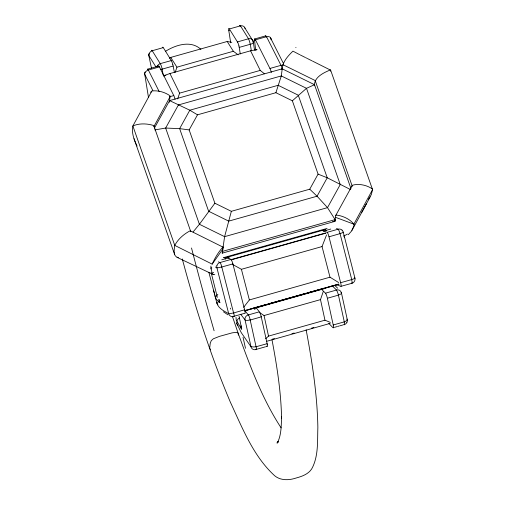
<?xml version="1.0" encoding="UTF-8"?>
<svg xmlns="http://www.w3.org/2000/svg" width="505" height="505" viewBox="0 0 505 505"><rect width="100%" height="100%" fill="white"/><g stroke="black" fill="none" stroke-linecap="round" stroke-linejoin="round"><path stroke-width="0.76" d="M281.569 416.36L281.563 418.38C281.096 391.975 276.917 365.797 272.018 339.897M281.537 417.199C281.253 425.803 281.38 434.994 277.415 442.872L278.141 441.484L276.923 443.043L278.097 442.374M238.341 335.131L238.221 333.439L232.42 316.433M211.69 267.353L211.576 270.554L212.081 273.129M219.271 300.469L219.423 299.717M335.598 220.01L334.84 221.386L222.219 253.15L224.605 236.662L231.347 211.317L309.754 189.198L318.081 174.118L292.357 100.798L275.9 92.705L197.493 114.818L189.16 129.905L214.884 203.225L231.347 211.317M169.491 101.372L170.116 95.874C165.11 92.188 158.059 90.193 151.879 90.995L132.872 125.972C131.464 132.405 133.774 139.001 136.464 144.79M282.15 69.349C282.453 61.938 287.882 56.03 292.938 51.138L299.692 54.673M314.363 85.762C314.104 77.069 323.743 72.638 330.541 69.873L372.557 189.615L371.301 194.677L368.492 199.14M330.516 71.192L330.661 70.182L312.551 61.111M153.791 126.761L170.248 96.417M169.333 102.25L169.421 101.701M169.491 101.259L169.592 100.596L282.213 68.825L314.514 84.707L350.937 188.529M190.795 231.7L153.779 125.568C147.34 123.466 139.033 123.113 132.872 125.972L174.774 245.405C174.055 249.577 172.83 256.78 178.423 257.632M223.147 247.204L190.183 230.785C183.965 233.992 177.968 239.13 174.774 245.405L212.169 264.134C214.934 257.979 218.52 251.825 223.103 246.907L222.2 253.1L222.749 252.778M282.112 69.488L282.213 68.825L281.298 75.927L275.9 92.705M314.356 85.698L314.514 84.707L306.497 88.318L292.357 100.798M335.478 217.302L353.86 224.169L372.557 189.615L372.355 188.946C366.908 185.095 358.821 183.34 352.389 185.253L335.768 215.439L334.821 221.335L332.644 221.638M334.84 221.386L335.118 219.618L327.505 207.637L317.058 196.211L309.754 189.198M351.991 186.579L352.111 185.84L315.164 80.529L282.869 64.646M241.289 325.965L241.194 326.584A8.168 7.152 -6.4 0 0 241.264 328.351L241.283 328.401M353.229 227.427L351.543 231.069L348.261 234.718M216.986 265.396L217.137 265.005A4.248 4.166 -65.3 0 1 219.902 262.568L230.981 259.45L227.667 257.746M175.235 72.272L176.92 67.184L170.753 57.412L169.427 58.264M177.646 98.898L179.61 93.147L169.939 73.547L163.405 75.763M330.352 322.411L324.967 320.189L320.492 299.623L323.232 291.606M338.647 282.541L329.992 277.188L322.045 246.56L326.552 234.92M157.188 66.168L157.377 65.814M346.91 322.304L347.055 321.982A4.242 3.92 -41.2 0 0 347.276 319.564L341.405 292.774M361.643 212.536L366.377 203.824M351.966 230.381L370.209 196.798M154.391 128.131L169.592 100.596L189.811 110.216L197.493 114.818M212.169 264.134L222.857 249.066M335.768 215.439L336.046 215.048C342.491 215.641 349.902 219.006 353.86 224.169M149.025 54.06L148.887 54.256A4.242 2.045 -10.8 0 0 148.811 55.531L151.557 68.579M243.656 307.299L249.363 299.932L329.992 277.188M214.884 203.225L199.406 224.27L193.074 231.991M216.702 295.45L216.235 296.056A8.023 4.558 -13.6 0 0 215.679 297.975L215.673 298.12M265.687 338.71L268.527 336.109L324.967 320.189M165.552 51.276C175.727 44.901 190.972 40.021 200.902 49.37M344.637 237.173L344.24 237.388M239.616 318.043C236.971 318.32 236.491 324.728 236.005 317.355M265.769 35.83L254.665 38.973M148.937 55.499A4.248 3.529 -41.7 0 1 152.213 50.734L163.279 47.609L171.53 60.903M253.182 41.296L245.127 28.368A4.248 3.668 -21.2 0 0 240.443 25.85L229.371 28.968L237.634 42.256M230.69 42.799L228.822 30.754L229.516 30.559M170.753 57.412L227.193 41.492L231.808 42.338M152.213 50.734L160.243 63.636L171.334 60.556M237.451 41.921L248.498 38.771A4.248 0.638 74.9 0 1 250.158 43.992M158.665 66.054L147.624 69.16M175.071 99.245A4.248 0.688 74.3 0 0 174.042 96.095L159.447 66.912L148.369 70.037A4.248 3.118 -26.5 0 0 144.752 74.349L148.495 97.534M254.842 38.986A4.248 0.72 74.2 0 1 255.24 39.466L255.442 39.819L266.526 36.707L281.026 65.366A4.248 0.625 75.4 0 1 282.15 68.888M255.606 49.553L254.57 40.495L255.265 40.305M172.843 64.646L173.146 66.016L162.067 69.166A4.248 2.171 -16.6 0 1 160.319 69.627M240.266 53.921L239.225 47.401L250.31 44.276A4.248 2.026 -3.8 0 0 252.992 41.347M176.92 67.184L233.361 51.264L238.19 54.862M169.939 73.547L250.568 50.803L256.963 49.578M163.658 76.028L165.93 75.384M255.353 50.165L256.868 49.736M179.61 93.147L260.239 70.403L264.405 73.774M169.661 96.745L173.815 95.571M255.448 39.832L269.929 68.459L281.007 65.334M222.497 251.383L335.118 219.618M223.317 257.702L327.088 228.43M225.116 257.847L325.656 229.485M221.745 259.816L229.314 257.676M323.206 231.195L330.781 229.055M342.043 230.122L341.721 229.857A4.248 4.135 -72.3 0 0 338.173 229.201L327.101 232.332L322.973 230.678M230.741 259.728L325.466 233.007M231.157 259.879L325.883 233.165M219.89 262.531A4.248 0.739 76 0 1 221.783 266.993L232.874 263.919L244.824 310.493A4.248 0.72 74.2 0 1 245.07 313.378M341.058 286.284A4.248 0.72 74.3 0 0 340.806 283.393L328.989 236.807L340.054 233.632A4.248 0.701 72.5 0 0 338.217 229.377M232.666 264.494L241.415 269.304L322.045 246.56M244.654 309.786L233.594 312.967L221.796 267.044M340.654 282.705L351.733 279.581M244.748 310.556L247.021 309.918M248.536 309.489L266.722 304.357M268.237 303.928L286.423 298.802M287.938 298.373L306.125 293.241M307.64 292.818L325.832 287.686M327.347 287.257L338.71 284.05M245.013 310.72L337.801 284.549M244.401 310.928L339.126 284.208M253.68 308.593L324.229 288.69L323.869 288.273L253.314 308.17L254.975 309.458M233.424 316.42L244.59 313.334M343.23 232.098L354.908 278.04A4.198 4.027 -75.5 0 1 354.983 278.261L354.99 278.438A4.248 4.166 -78.3 0 1 351.928 283.28L340.837 286.385L336.519 284.605M341.317 292.799A4.248 3.863 -53.9 0 0 336.532 290.04L325.454 293.171L321.376 289.087M259.513 312.5L264.052 315.543L320.492 299.623M267.145 343.678L256.067 346.752L250.19 320.025L261.249 316.881L267.271 344.309M333.237 325.031L327.366 298.253L338.432 295.135L344.29 321.868L333.224 324.986L333.363 325.668M272.157 339.24L274.436 338.596M291.884 333.672L294.156 333.035M311.604 328.111L313.883 327.467M266.451 341.367L330.175 323.396M255.606 349.176L255.877 349.51L265.586 346.771M266.28 346.575L266.975 346.38L266.716 346.07M333.71 327.556L333.016 327.751L328.799 323.389M334.405 327.36L337.176 326.577M337.87 326.381L339.253 325.99M339.947 325.794L342.725 325.012M343.413 324.816L344.107 324.62A4.248 0.619 74.7 0 0 344.29 324.797M214.795 274.676L212.921 274.329M154.801 129.924L165.646 128.049L179.635 128.642L189.16 129.905M224.068 257.443L224.498 257.613M318.081 174.118L327.234 177.785L350.754 189.672M336.513 228.481L338.18 229.207M224.914 257.79L225.363 259.103M213.337 274.581L177.04 257.354M214.884 295.564L216.778 302.804C218.204 308.296 224.087 311.149 228.702 313.649A4.198 4.141 -47.7 0 0 228.759 313.87L228.816 314.059A4.248 4.173 -77.2 0 0 233.771 316.61M351.385 283.015L351.922 283.255M354.497 277.857L354.914 278.072M219.896 262.575L218.362 261.811M300.279 54.963L304.951 57.305M305.538 57.595L306.705 58.182M307.293 58.473L311.964 60.815M215.395 267.038L216.923 267.801A4.248 0.467 -14.8 0 0 221.594 266.956M210.642 349.813L209.676 348.179L210.225 343.394L211.223 340.724L213.299 338.811L219.498 336.355L232.117 332.871L236.46 332.277L238.107 333.142C249.975 365.677 262.057 398.685 281.102 427.836M227.989 314.842L223.431 311.787M219.334 302.615L218.728 299.326M219.258 302.552L215.755 298.588L208.855 272.245M334.796 285.476L337.675 288.178M332.088 285.622L336.551 290.066M341.102 292.49L341.418 292.831A4.248 1.401 -12.5 0 1 341.393 293.676M346.834 319.065L347.282 319.564M248.302 314.956L244.691 310.379M255.89 349.567A4.248 3.996 -42.2 0 1 252.481 348.987L252.184 348.747A4.242 3.926 -39.5 0 1 250.979 346.727L241.245 332.637L236.662 323.162M255.764 307.242L259.374 311.812L248.29 314.937A4.248 4.002 -26.5 0 0 245.051 319.949L250.991 346.727M240.765 314.394L245.114 319.993A4.248 1.395 -12.2 0 0 246.301 320.511M325.643 293.424L325.895 293.859M227.193 41.492L233.361 51.264M240.443 25.843L248.485 38.746M270.895 38.651L270.819 38.532A4.248 2.923 -6 0 0 270.377 38.02M148.83 55.531L155.856 66.824M160.243 63.636L160.255 63.662A4.248 0.802 73.5 0 1 162.193 69.33M259.564 312.077L259.797 312.5M215.736 298.55L215.755 298.588A8.718 4.968 -10.4 0 1 215.786 298.114M159.447 66.912L159.252 66.546A4.248 0.72 74.3 0 0 158.835 66.041M148.35 69.999L159.151 91.525M283.33 63.239L270.964 38.771A4.198 2.664 -1.6 0 0 270.926 38.645M269.929 68.459L270.162 68.958A4.248 0.757 74.2 0 1 271.318 72.461M144.752 74.393L152.845 90.509M250.568 50.803L260.239 70.403M136.76 145.421L137.07 146.059M236.908 321.111L241.485 329.184L240.834 325.921M134.008 138.686L174.597 254.387M325.725 229.466L326.06 230.703M182.286 258.951C195.321 307.633 210.724 355.785 230.387 402.226C242.394 428.038 253.295 456.242 274.758 475.83C280.875 480.817 289.277 480.337 296.359 477.945C302.748 476.215 309.963 473.494 312.74 466.91C318.491 454.708 317.386 440.581 317.86 427.445C317.273 394.582 312.204 361.99 306.118 329.752M232.868 263.9L232.698 263.269A4.248 0.701 73.9 0 0 231.151 259.614M228.689 313.643L216.898 267.732M214.669 294.497L213.533 290.167M241.415 269.304L249.363 299.932M351.751 279.637L340.067 233.682M328.982 236.763L328.805 236.106A4.248 0.745 74.6 0 0 327.272 232.452M261.091 316.212L261.091 316.212A4.255 0.669 73.9 0 0 259.81 312.595M261.098 316.237L261.243 316.856M238.922 45.949L239.231 47.401M327.24 297.735L327.208 297.59A4.255 0.77 74.6 0 0 325.883 293.777M250.19 320.025L250.177 319.968A4.248 0.751 75.5 0 0 248.271 314.804M264.052 315.543L268.527 336.109M174.421 72.499L173.146 66.041M163.21 74.986L162.061 69.116M250.303 44.219L251.332 50.689M228.822 30.736L228.74 30.174A4.248 0.732 74.7 0 1 228.771 28.602M254.564 50.184L253.169 41.271A4.248 3.63 -31.9 0 0 252.115 39.384L251.812 39.175A4.248 3.554 -31.1 0 0 248.498 38.822M271.097 39.807L270.97 38.746A4.248 3.118 -26.5 0 0 266.533 36.745M254.57 40.463L254.526 40.002M150.837 92.453A126.212 47.034 23.3 0 1 151.241 91.279M210.718 268.95A126.559 17.486 -60.9 0 1 210.983 266.04M213.621 272.429A141.444 15.541 -68.6 0 1 211.993 273.363M295.892 47.388A126.212 19.701 -58.9 0 1 295.924 47.666M354.125 224.283A126.559 46.176 25.7 0 1 353.361 227.484M347.427 234.08A141.444 52.066 34 0 1 343.356 236.119M233.493 312.873A4.248 0.562 -14.4 0 1 228.721 313.649M233.733 313.043A4.248 0.833 74 0 1 234.004 316.509M217.889 304.761A4.286 4.255 -35.9 0 1 216.803 302.867M216.853 267.745A4.248 4.173 -54.5 0 1 216.942 265.384M216.967 302.564A4.248 0.669 -14.7 0 1 217.554 302.211M220.028 302.684A8.143 6.142 12.9 0 1 219.321 300.475M216.74 295.45A3.617 2.108 -14.2 0 1 217.857 294.466M214.101 330.75A193.914 13.212 74.9 0 1 191.521 247.999M211.122 272.612A174.294 18.805 74.7 0 1 217.339 297.426M341.001 293.847A4.248 1.269 -12.6 0 1 338.325 295.015M333.382 325.7A4.248 0.751 74 0 1 333.433 327.846M344.145 321.698A4.248 0.619 74.7 0 1 344.498 324.595M347.32 319.551A4.248 1.446 -18.3 0 1 344.29 321.862M346.922 322.373A4.248 3.983 -44.7 0 1 344.12 324.683M336.595 290.28A4.248 0.688 73 0 1 338.419 295.078M243.044 337.302A164.163 8.055 76.2 0 1 245.493 348.33M250.082 319.905A4.248 1.269 -12.7 0 1 246.863 320.385M267.252 344.277A4.248 0.688 74.5 0 1 267.353 346.474M256.054 349.649A4.248 0.821 73.8 0 1 255.877 349.51M256.212 346.916A4.248 0.821 73.8 0 1 256.313 349.612M256.06 346.746A4.248 1.3 -6.5 0 1 251.37 346.613M237.918 325.302A4.242 4.015 -41.8 0 1 236.706 323.149M236.668 322.859A4.305 1.256 -13.1 0 1 237.167 322.24M241.725 329.14A8.579 7.12 21.3 0 1 241.523 328.54M236.908 321.249A9.159 3.794 -1.8 0 1 236.921 321.111M230.419 308.132A144.222 7.405 75.8 0 1 230.646 309.06M239.042 316.244A130.41 15.295 75 0 1 241.22 326.666M354.87 278.299A4.248 0.562 -14.5 0 1 351.657 279.543M343.11 232.445A4.248 0.461 -14.5 0 1 339.871 233.588M351.606 279.568A4.248 0.6 74.5 0 1 352.13 283.103M342.03 230.135A4.248 4.097 -72.3 0 1 343.185 232.111M254.514 39.952A4.248 0.72 74.2 0 1 254.608 39.024M281.02 65.429A4.248 3.055 -26.2 0 1 283.046 65.259M265.573 36.089A4.248 0.644 73 0 1 265.643 35.893M265.958 36A4.248 0.644 73 0 1 266.558 37.035M157.421 65.833A4.248 3.56 -30.9 0 1 160.255 63.712M162.585 47.716A4.248 0.707 73.8 0 1 162.679 47.224M162.919 47.192A4.248 0.707 73.8 0 1 163.083 47.35M151.563 50.879A4.248 0.776 75.5 0 1 151.62 50.5M151.816 50.241A4.248 0.776 75.5 0 1 152.169 50.487M148.931 54.054A4.248 2.203 -10.4 0 1 149.108 53.82M156.885 66.931A4.248 3.623 -32.4 0 1 157.156 66.155M171.536 60.96A4.255 0.669 74.1 0 1 172.792 64.577M228.999 28.52A4.248 0.732 74.7 0 1 229.163 28.652M239.692 25.881A4.248 0.663 73 0 1 239.799 25.433M240.102 25.553A4.248 0.663 73 0 1 240.494 26.153M244.622 27.933A4.242 2.033 -9.9 0 1 245.108 28.368M237.628 42.212A4.255 0.776 74.4 0 1 238.96 45.968M158.545 66.426A4.248 0.72 74.3 0 1 158.62 66.123M147.492 69.589A4.248 0.795 75.5 0 1 147.542 69.355M147.757 69.128A4.248 0.795 75.5 0 1 148.312 69.684M145.105 72.026A4.248 2.929 -6.7 0 0 144.645 74.121L144.689 74.254A4.198 2.778 -13.2 0 0 144.758 74.374M178.398 104.952L165.646 128.049L199.406 224.27L224.605 236.662L327.505 207.637L340.256 184.54L306.497 88.318L281.298 75.927L178.398 104.952M189.811 110.216L179.635 128.642L208.615 211.241L228.721 221.133L317.058 196.211L327.234 177.785L298.253 95.186L278.148 85.294L189.811 110.216"/></g></svg>
